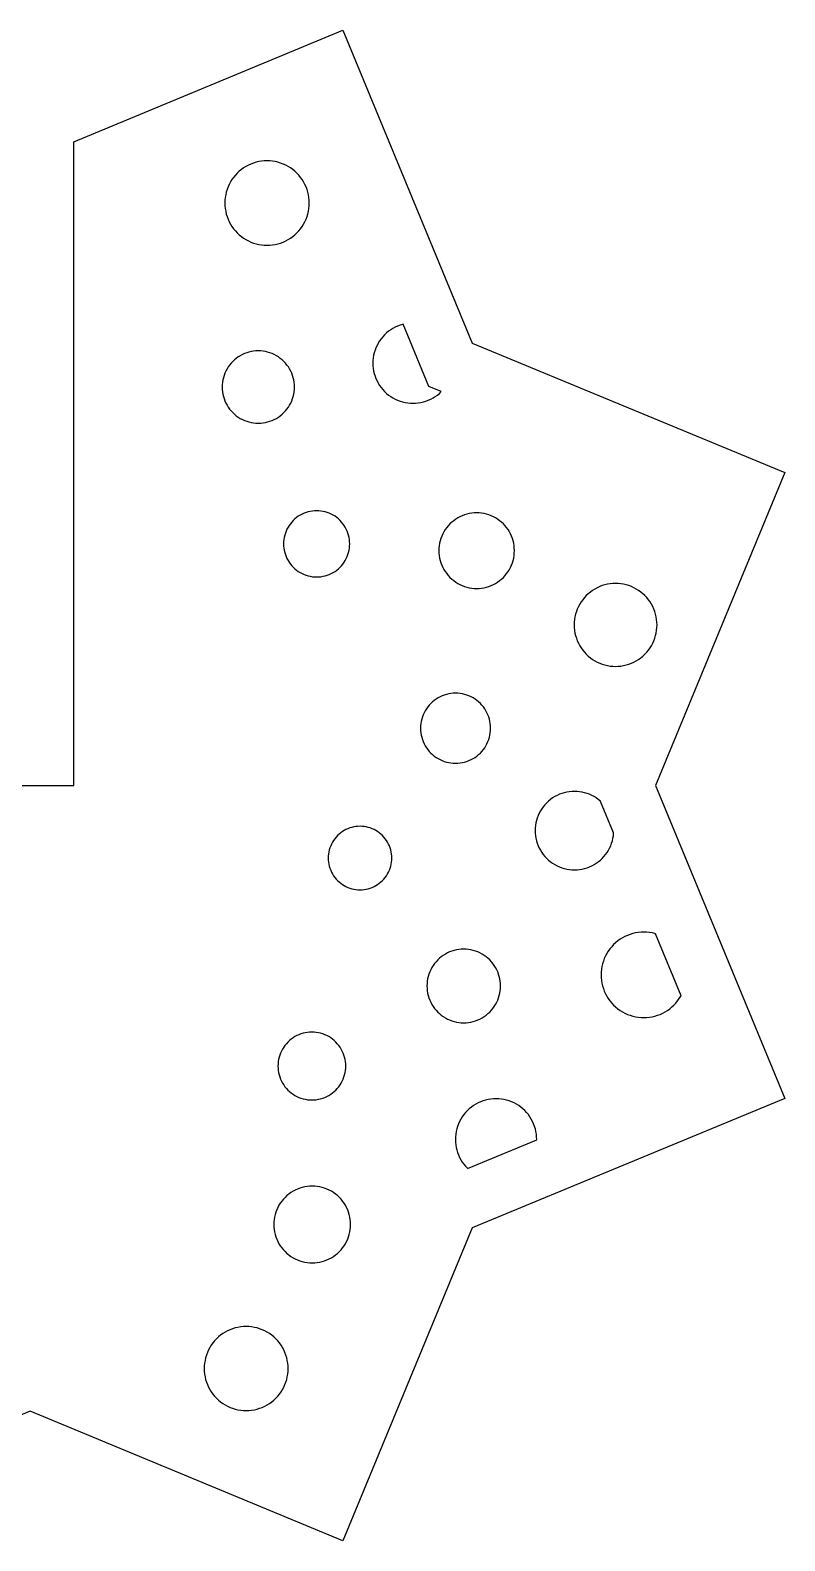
# Model space of a CAD drawing. Header units: millimetres. Extents: x -35 to 108, y -35 to 35.
# Drawn here: x 0 to 34.6, y -34.6 to 34.6 of the extents above; entities that cross this region are included whole.
import ezdxf

# ---------------------------------------------------------------- set-up
doc = ezdxf.new("R2010")
doc.units = ezdxf.units.MM
doc.layers.add('CUT', color=1, linetype='Continuous')

msp = doc.modelspace()

# ---------------------------------------------------------------- linework, layer by layer
at = {"layer": 'CUT'}
for points in [[(14.351, -34.645), (0, -28.701), (-14.351, -34.645), (-20.295, -20.295), (-34.645, -14.351), (-28.701, 0), (-34.645, 14.351), (-20.295, 20.295), (-14.351, 34.645), (-2, 29.53), (-2, 0), (2, 0), (2, 29.53), (14.351, 34.645), (20.295, 20.295), (34.645, 14.351), (28.701, 0), (34.645, -14.351), (20.295, -20.295), (14.351, -34.645)], [(12.711, 26.094), (12.748, 26.215), (12.776, 26.338), (12.797, 26.463), (12.809, 26.59), (12.814, 26.716), (12.809, 26.843), (12.797, 26.969), (12.776, 27.094), (12.748, 27.218), (12.711, 27.339), (12.666, 27.458), (12.614, 27.573), (12.554, 27.685), (12.487, 27.793), (12.413, 27.896), (12.333, 27.994), (12.246, 28.087), (12.154, 28.173), (12.056, 28.254), (11.952, 28.328), (11.845, 28.395), (11.733, 28.454), (11.617, 28.507), (11.499, 28.551), (11.377, 28.588), (11.254, 28.617), (11.129, 28.638), (11.003, 28.65), (10.876, 28.654), (10.749, 28.65), (10.623, 28.638), (10.498, 28.617), (10.374, 28.588), (10.253, 28.551), (10.134, 28.507), (10.019, 28.454), (9.907, 28.395), (9.799, 28.328), (9.696, 28.254), (9.598, 28.173), (9.506, 28.087), (9.419, 27.994), (9.339, 27.896), (9.265, 27.793), (9.198, 27.685), (9.138, 27.573), (9.086, 27.458), (9.041, 27.339), (9.004, 27.218), (8.975, 27.094), (8.955, 26.969), (8.942, 26.843), (8.938, 26.716), (8.942, 26.59), (8.955, 26.463), (8.975, 26.338), (9.004, 26.215), (9.041, 26.094), (9.086, 25.975), (9.138, 25.859), (9.198, 25.748), (9.265, 25.64), (9.339, 25.537), (9.419, 25.439), (9.506, 25.346), (9.598, 25.26), (9.696, 25.179), (9.799, 25.105), (9.907, 25.038), (10.019, 24.978), (10.134, 24.926), (10.253, 24.881), (10.374, 24.845), (10.498, 24.816), (10.623, 24.795), (10.749, 24.783), (10.876, 24.779), (11.003, 24.783), (11.129, 24.795), (11.254, 24.816), (11.377, 24.845), (11.499, 24.881), (11.617, 24.926), (11.733, 24.978), (11.845, 25.038), (11.952, 25.105), (12.056, 25.179), (12.154, 25.26), (12.246, 25.346), (12.333, 25.439), (12.413, 25.537), (12.487, 25.64), (12.554, 25.748), (12.614, 25.859), (12.666, 25.975), (12.711, 26.094)], [(18.388, 17.721), (18.494, 17.778), (18.597, 17.842), (18.694, 17.912), (18.788, 17.988), (18.874, 18.069), (18.305, 18.305), (17.124, 21.157), (17.097, 21.151), (16.982, 21.116), (16.869, 21.073), (16.76, 21.024), (16.653, 20.967), (16.551, 20.903), (16.453, 20.833), (16.36, 20.757), (16.272, 20.674), (16.19, 20.586), (16.113, 20.493), (16.043, 20.395), (15.979, 20.293), (15.923, 20.187), (15.873, 20.077), (15.831, 19.964), (15.796, 19.849), (15.768, 19.732), (15.749, 19.613), (15.737, 19.493), (15.733, 19.372), (15.737, 19.252), (15.749, 19.132), (15.768, 19.013), (15.796, 18.896), (15.831, 18.781), (15.873, 18.668), (15.923, 18.558), (15.979, 18.452), (16.043, 18.35), (16.113, 18.252), (16.19, 18.159), (16.272, 18.071), (16.36, 17.988), (16.453, 17.912), (16.551, 17.842), (16.653, 17.778), (16.76, 17.721), (16.869, 17.672), (16.982, 17.629), (17.097, 17.594), (17.215, 17.567), (17.333, 17.547), (17.453, 17.536), (17.574, 17.532), (17.694, 17.536), (17.814, 17.547), (17.933, 17.567), (18.05, 17.594), (18.165, 17.629), (18.278, 17.672), (18.388, 17.721)], [(12.043, 17.745), (12.075, 17.848), (12.099, 17.954), (12.117, 18.061), (12.128, 18.169), (12.131, 18.278), (12.128, 18.386), (12.117, 18.494), (12.099, 18.601), (12.075, 18.707), (12.043, 18.81), (12.005, 18.912), (11.96, 19.011), (11.909, 19.106), (11.852, 19.198), (11.789, 19.287), (11.72, 19.37), (11.646, 19.45), (11.566, 19.524), (11.483, 19.593), (11.394, 19.656), (11.302, 19.713), (11.207, 19.764), (11.108, 19.809), (11.006, 19.847), (10.902, 19.879), (10.797, 19.903), (10.69, 19.921), (10.582, 19.932), (10.473, 19.935), (10.365, 19.932), (10.257, 19.921), (10.15, 19.903), (10.044, 19.879), (9.941, 19.847), (9.839, 19.809), (9.74, 19.764), (9.645, 19.713), (9.552, 19.656), (9.464, 19.593), (9.38, 19.524), (9.301, 19.45), (9.227, 19.37), (9.158, 19.287), (9.095, 19.198), (9.038, 19.106), (8.987, 19.011), (8.942, 18.912), (8.904, 18.81), (8.872, 18.707), (8.848, 18.601), (8.83, 18.494), (8.819, 18.386), (8.816, 18.278), (8.819, 18.169), (8.83, 18.061), (8.848, 17.954), (8.872, 17.848), (8.904, 17.745), (8.942, 17.643), (8.987, 17.544), (9.038, 17.449), (9.095, 17.357), (9.158, 17.268), (9.227, 17.185), (9.301, 17.105), (9.38, 17.031), (9.464, 16.962), (9.552, 16.899), (9.645, 16.842), (9.74, 16.791), (9.839, 16.746), (9.941, 16.708), (10.044, 16.676), (10.15, 16.652), (10.257, 16.634), (10.365, 16.623), (10.473, 16.62), (10.582, 16.623), (10.69, 16.634), (10.797, 16.652), (10.902, 16.676), (11.006, 16.708), (11.108, 16.746), (11.207, 16.791), (11.302, 16.842), (11.394, 16.899), (11.483, 16.962), (11.566, 17.031), (11.646, 17.105), (11.72, 17.185), (11.789, 17.268), (11.852, 17.357), (11.909, 17.449), (11.96, 17.544), (12.005, 17.643), (12.043, 17.745)], [(14.59, 10.596), (14.619, 10.691), (14.641, 10.788), (14.657, 10.886), (14.667, 10.985), (14.67, 11.084), (14.667, 11.184), (14.657, 11.283), (14.641, 11.381), (14.619, 11.478), (14.59, 11.573), (14.555, 11.666), (14.514, 11.756), (14.467, 11.844), (14.415, 11.928), (14.357, 12.009), (14.294, 12.086), (14.226, 12.158), (14.153, 12.226), (14.076, 12.289), (13.996, 12.347), (13.911, 12.4), (13.824, 12.446), (13.733, 12.487), (13.64, 12.522), (13.545, 12.551), (13.448, 12.574), (13.35, 12.59), (13.251, 12.6), (13.152, 12.603), (13.053, 12.6), (12.954, 12.59), (12.856, 12.574), (12.759, 12.551), (12.664, 12.522), (12.571, 12.487), (12.48, 12.446), (12.393, 12.4), (12.308, 12.347), (12.228, 12.289), (12.151, 12.226), (12.078, 12.158), (12.01, 12.086), (11.947, 12.009), (11.889, 11.928), (11.837, 11.844), (11.79, 11.756), (11.749, 11.666), (11.714, 11.573), (11.685, 11.478), (11.663, 11.381), (11.646, 11.283), (11.637, 11.184), (11.633, 11.084), (11.637, 10.985), (11.646, 10.886), (11.663, 10.788), (11.685, 10.691), (11.714, 10.596), (11.749, 10.503), (11.79, 10.413), (11.837, 10.325), (11.889, 10.241), (11.947, 10.16), (12.01, 10.083), (12.078, 10.011), (12.151, 9.943), (12.228, 9.88), (12.308, 9.822), (12.393, 9.769), (12.48, 9.723), (12.571, 9.682), (12.664, 9.647), (12.759, 9.618), (12.856, 9.595), (12.954, 9.579), (13.053, 9.569), (13.152, 9.566), (13.251, 9.569), (13.35, 9.579), (13.448, 9.595), (13.545, 9.618), (13.64, 9.647), (13.733, 9.682), (13.824, 9.723), (13.911, 9.769), (13.996, 9.822), (14.076, 9.88), (14.153, 9.943), (14.226, 10.011), (14.294, 10.083), (14.357, 10.16), (14.415, 10.241), (14.467, 10.325), (14.514, 10.413), (14.555, 10.503), (14.59, 10.596)], [(22.139, 10.216), (22.172, 10.324), (22.197, 10.435), (22.216, 10.547), (22.227, 10.66), (22.231, 10.773), (22.227, 10.886), (22.216, 10.999), (22.197, 11.111), (22.172, 11.221), (22.139, 11.33), (22.099, 11.436), (22.052, 11.539), (21.998, 11.639), (21.939, 11.736), (21.872, 11.828), (21.801, 11.916), (21.723, 11.998), (21.64, 12.076), (21.553, 12.148), (21.46, 12.214), (21.364, 12.274), (21.264, 12.327), (21.161, 12.374), (21.055, 12.414), (20.946, 12.447), (20.836, 12.473), (20.724, 12.491), (20.611, 12.502), (20.498, 12.506), (20.384, 12.502), (20.271, 12.491), (20.16, 12.473), (20.049, 12.447), (19.941, 12.414), (19.834, 12.374), (19.731, 12.327), (19.631, 12.274), (19.535, 12.214), (19.443, 12.148), (19.355, 12.076), (19.272, 11.998), (19.195, 11.916), (19.123, 11.828), (19.057, 11.736), (18.997, 11.639), (18.943, 11.539), (18.897, 11.436), (18.857, 11.33), (18.824, 11.221), (18.798, 11.111), (18.78, 10.999), (18.768, 10.886), (18.765, 10.773), (18.768, 10.66), (18.78, 10.547), (18.798, 10.435), (18.824, 10.324), (18.857, 10.216), (18.897, 10.11), (18.943, 10.007), (18.997, 9.907), (19.057, 9.81), (19.123, 9.718), (19.195, 9.63), (19.272, 9.548), (19.355, 9.47), (19.443, 9.398), (19.535, 9.332), (19.631, 9.272), (19.731, 9.219), (19.834, 9.172), (19.941, 9.132), (20.049, 9.099), (20.16, 9.073), (20.271, 9.055), (20.384, 9.044), (20.498, 9.04), (20.611, 9.044), (20.724, 9.055), (20.836, 9.073), (20.946, 9.099), (21.055, 9.132), (21.161, 9.172), (21.264, 9.219), (21.364, 9.272), (21.46, 9.332), (21.553, 9.398), (21.64, 9.47), (21.723, 9.548), (21.801, 9.63), (21.872, 9.718), (21.939, 9.81), (21.998, 9.907), (22.052, 10.007), (22.099, 10.11), (22.139, 10.216)], [(28.678, 6.754), (28.714, 6.873), (28.742, 6.994), (28.762, 7.117), (28.775, 7.241), (28.779, 7.366), (28.775, 7.49), (28.762, 7.614), (28.742, 7.737), (28.714, 7.858), (28.678, 7.977), (28.634, 8.094), (28.582, 8.207), (28.524, 8.317), (28.458, 8.423), (28.386, 8.524), (28.307, 8.62), (28.221, 8.711), (28.131, 8.796), (28.034, 8.875), (27.933, 8.948), (27.827, 9.013), (27.718, 9.072), (27.604, 9.123), (27.488, 9.167), (27.369, 9.203), (27.247, 9.232), (27.124, 9.252), (27.001, 9.264), (26.876, 9.268), (26.752, 9.264), (26.628, 9.252), (26.505, 9.232), (26.384, 9.203), (26.265, 9.167), (26.148, 9.123), (26.035, 9.072), (25.925, 9.013), (25.819, 8.948), (25.718, 8.875), (25.622, 8.796), (25.531, 8.711), (25.446, 8.62), (25.367, 8.524), (25.294, 8.423), (25.229, 8.317), (25.17, 8.207), (25.118, 8.094), (25.075, 7.977), (25.038, 7.858), (25.01, 7.737), (24.99, 7.614), (24.978, 7.49), (24.974, 7.366), (24.978, 7.241), (24.99, 7.117), (25.01, 6.994), (25.038, 6.873), (25.075, 6.754), (25.118, 6.638), (25.17, 6.524), (25.229, 6.414), (25.294, 6.309), (25.367, 6.207), (25.446, 6.111), (25.531, 6.02), (25.622, 5.935), (25.718, 5.856), (25.819, 5.784), (25.925, 5.718), (26.035, 5.659), (26.148, 5.608), (26.265, 5.564), (26.384, 5.528), (26.505, 5.5), (26.628, 5.479), (26.752, 5.467), (26.876, 5.463), (27.001, 5.467), (27.124, 5.479), (27.247, 5.5), (27.369, 5.528), (27.488, 5.564), (27.604, 5.608), (27.718, 5.659), (27.827, 5.718), (27.933, 5.784), (28.034, 5.856), (28.131, 5.935), (28.221, 6.02), (28.307, 6.111), (28.386, 6.207), (28.458, 6.309), (28.524, 6.414), (28.582, 6.524), (28.634, 6.638), (28.678, 6.754)], [(21.052, 2.111), (21.083, 2.211), (21.107, 2.314), (21.124, 2.418), (21.134, 2.522), (21.138, 2.628), (21.134, 2.733), (21.124, 2.838), (21.107, 2.941), (21.083, 3.044), (21.052, 3.145), (21.015, 3.243), (20.972, 3.339), (20.922, 3.432), (20.867, 3.521), (20.805, 3.607), (20.739, 3.688), (20.667, 3.765), (20.59, 3.837), (20.508, 3.904), (20.423, 3.965), (20.333, 4.021), (20.241, 4.07), (20.145, 4.114), (20.046, 4.151), (19.945, 4.181), (19.843, 4.205), (19.739, 4.223), (19.634, 4.233), (19.529, 4.236), (19.424, 4.233), (19.319, 4.223), (19.215, 4.205), (19.113, 4.181), (19.012, 4.151), (18.913, 4.114), (18.818, 4.07), (18.725, 4.021), (18.635, 3.965), (18.55, 3.904), (18.468, 3.837), (18.392, 3.765), (18.32, 3.688), (18.253, 3.607), (18.192, 3.521), (18.136, 3.432), (18.086, 3.339), (18.043, 3.243), (18.006, 3.145), (17.975, 3.044), (17.951, 2.941), (17.934, 2.838), (17.924, 2.733), (17.92, 2.628), (17.924, 2.522), (17.934, 2.418), (17.951, 2.314), (17.975, 2.211), (18.006, 2.111), (18.043, 2.012), (18.086, 1.916), (18.136, 1.823), (18.192, 1.734), (18.253, 1.648), (18.32, 1.567), (18.392, 1.49), (18.468, 1.418), (18.55, 1.351), (18.635, 1.29), (18.725, 1.234), (18.818, 1.185), (18.913, 1.141), (19.012, 1.104), (19.113, 1.074), (19.215, 1.05), (19.319, 1.033), (19.424, 1.022), (19.529, 1.019), (19.634, 1.022), (19.739, 1.033), (19.843, 1.05), (19.945, 1.074), (20.046, 1.104), (20.145, 1.141), (20.241, 1.185), (20.333, 1.234), (20.423, 1.29), (20.508, 1.351), (20.59, 1.418), (20.667, 1.49), (20.739, 1.567), (20.805, 1.648), (20.867, 1.734), (20.922, 1.823), (20.972, 1.916), (21.015, 2.012), (21.052, 2.111)], [(26.694, -2.649), (26.728, -2.537), (26.755, -2.422), (26.774, -2.305), (26.786, -2.188), (26.786, -2.171), (26.188, -0.727), (26.176, -0.715), (26.084, -0.641), (25.989, -0.572), (25.888, -0.51), (25.784, -0.454), (25.677, -0.405), (25.567, -0.364), (25.454, -0.33), (25.339, -0.303), (25.223, -0.284), (25.105, -0.272), (24.987, -0.268), (24.87, -0.272), (24.752, -0.284), (24.636, -0.303), (24.521, -0.33), (24.408, -0.364), (24.298, -0.405), (24.191, -0.454), (24.087, -0.51), (23.986, -0.572), (23.891, -0.641), (23.799, -0.715), (23.713, -0.796), (23.633, -0.882), (23.558, -0.973), (23.489, -1.069), (23.427, -1.169), (23.371, -1.273), (23.323, -1.381), (23.281, -1.491), (23.247, -1.604), (23.22, -1.719), (23.201, -1.835), (23.189, -1.952), (23.186, -2.07), (23.189, -2.188), (23.201, -2.305), (23.22, -2.422), (23.247, -2.537), (23.281, -2.649), (23.323, -2.76), (23.371, -2.867), (23.427, -2.971), (23.489, -3.071), (23.558, -3.167), (23.633, -3.258), (23.713, -3.344), (23.799, -3.425), (23.891, -3.5), (23.986, -3.568), (24.087, -3.631), (24.191, -3.686), (24.298, -3.735), (24.408, -3.776), (24.521, -3.811), (24.636, -3.837), (24.752, -3.857), (24.87, -3.868), (24.987, -3.872), (25.105, -3.868), (25.223, -3.857), (25.339, -3.837), (25.454, -3.811), (25.567, -3.776), (25.677, -3.735), (25.784, -3.686), (25.888, -3.631), (25.989, -3.568), (26.084, -3.5), (26.176, -3.425), (26.262, -3.344), (26.342, -3.258), (26.417, -3.167), (26.486, -3.071), (26.548, -2.971), (26.604, -2.867), (26.652, -2.76), (26.694, -2.649)], [(16.522, -3.797), (16.55, -3.706), (16.572, -3.613), (16.587, -3.519), (16.597, -3.424), (16.6, -3.329), (16.597, -3.234), (16.587, -3.139), (16.572, -3.045), (16.55, -2.952), (16.522, -2.861), (16.489, -2.771), (16.449, -2.684), (16.404, -2.6), (16.354, -2.519), (16.299, -2.442), (16.238, -2.368), (16.173, -2.298), (16.103, -2.233), (16.029, -2.173), (15.952, -2.117), (15.871, -2.067), (15.787, -2.022), (15.7, -1.982), (15.611, -1.949), (15.519, -1.921), (15.427, -1.9), (15.332, -1.884), (15.238, -1.875), (15.142, -1.872), (15.047, -1.875), (14.952, -1.884), (14.858, -1.9), (14.765, -1.921), (14.674, -1.949), (14.585, -1.982), (14.498, -2.022), (14.414, -2.067), (14.333, -2.117), (14.255, -2.173), (14.181, -2.233), (14.112, -2.298), (14.046, -2.368), (13.986, -2.442), (13.93, -2.519), (13.88, -2.6), (13.835, -2.684), (13.796, -2.771), (13.762, -2.861), (13.734, -2.952), (13.713, -3.045), (13.697, -3.139), (13.688, -3.234), (13.685, -3.329), (13.688, -3.424), (13.697, -3.519), (13.713, -3.613), (13.734, -3.706), (13.762, -3.797), (13.796, -3.887), (13.835, -3.974), (13.88, -4.058), (13.93, -4.139), (13.986, -4.216), (14.046, -4.29), (14.112, -4.36), (14.181, -4.425), (14.255, -4.485), (14.333, -4.541), (14.414, -4.591), (14.498, -4.636), (14.585, -4.675), (14.674, -4.709), (14.765, -4.737), (14.858, -4.758), (14.952, -4.774), (15.047, -4.783), (15.142, -4.786), (15.238, -4.783), (15.332, -4.774), (15.427, -4.758), (15.519, -4.737), (15.611, -4.709), (15.7, -4.675), (15.787, -4.636), (15.871, -4.591), (15.952, -4.541), (16.029, -4.485), (16.103, -4.425), (16.173, -4.36), (16.238, -4.29), (16.299, -4.216), (16.354, -4.139), (16.404, -4.058), (16.449, -3.974), (16.489, -3.887), (16.522, -3.797)], [(29.557, -10.072), (29.645, -9.978), (29.726, -9.879), (29.801, -9.775), (29.869, -9.666), (29.881, -9.642), (28.703, -6.799), (28.678, -6.792), (28.553, -6.762), (28.427, -6.742), (28.299, -6.729), (28.171, -6.725), (28.043, -6.729), (27.915, -6.742), (27.788, -6.762), (27.663, -6.792), (27.541, -6.829), (27.421, -6.874), (27.304, -6.927), (27.191, -6.987), (27.082, -7.055), (26.977, -7.13), (26.878, -7.211), (26.784, -7.299), (26.697, -7.393), (26.615, -7.492), (26.541, -7.596), (26.473, -7.705), (26.412, -7.818), (26.359, -7.935), (26.314, -8.055), (26.277, -8.178), (26.248, -8.303), (26.227, -8.429), (26.214, -8.557), (26.21, -8.685), (26.214, -8.814), (26.227, -8.941), (26.248, -9.068), (26.277, -9.193), (26.314, -9.316), (26.359, -9.436), (26.412, -9.552), (26.473, -9.666), (26.541, -9.775), (26.615, -9.879), (26.697, -9.978), (26.784, -10.072), (26.878, -10.159), (26.977, -10.241), (27.082, -10.316), (27.191, -10.383), (27.304, -10.444), (27.421, -10.497), (27.541, -10.542), (27.663, -10.579), (27.788, -10.608), (27.915, -10.629), (28.043, -10.642), (28.171, -10.646), (28.299, -10.642), (28.427, -10.629), (28.553, -10.608), (28.678, -10.579), (28.801, -10.542), (28.921, -10.497), (29.038, -10.444), (29.151, -10.383), (29.26, -10.316), (29.364, -10.241), (29.463, -10.159), (29.557, -10.072)], [(21.503, -9.739), (21.535, -9.633), (21.56, -9.526), (21.578, -9.417), (21.589, -9.307), (21.593, -9.196), (21.589, -9.086), (21.578, -8.976), (21.56, -8.867), (21.535, -8.759), (21.503, -8.653), (21.464, -8.55), (21.419, -8.449), (21.366, -8.352), (21.308, -8.258), (21.244, -8.168), (21.174, -8.083), (21.098, -8.002), (21.017, -7.927), (20.932, -7.856), (20.842, -7.792), (20.748, -7.734), (20.651, -7.682), (20.55, -7.636), (20.447, -7.597), (20.341, -7.565), (20.233, -7.54), (20.124, -7.522), (20.014, -7.511), (19.904, -7.508), (19.794, -7.511), (19.684, -7.522), (19.575, -7.54), (19.467, -7.565), (19.361, -7.597), (19.258, -7.636), (19.157, -7.682), (19.06, -7.734), (18.966, -7.792), (18.876, -7.856), (18.791, -7.927), (18.71, -8.002), (18.634, -8.083), (18.564, -8.168), (18.5, -8.258), (18.442, -8.352), (18.39, -8.449), (18.344, -8.55), (18.305, -8.653), (18.273, -8.759), (18.248, -8.867), (18.23, -8.976), (18.219, -9.086), (18.215, -9.196), (18.219, -9.307), (18.23, -9.417), (18.248, -9.526), (18.273, -9.633), (18.305, -9.739), (18.344, -9.842), (18.39, -9.943), (18.442, -10.04), (18.5, -10.134), (18.564, -10.224), (18.634, -10.31), (18.71, -10.39), (18.791, -10.466), (18.876, -10.536), (18.966, -10.6), (19.06, -10.659), (19.157, -10.711), (19.258, -10.756), (19.361, -10.795), (19.467, -10.827), (19.575, -10.852), (19.684, -10.87), (19.794, -10.881), (19.904, -10.885), (20.014, -10.881), (20.124, -10.87), (20.233, -10.852), (20.341, -10.827), (20.447, -10.795), (20.55, -10.756), (20.651, -10.711), (20.748, -10.659), (20.842, -10.6), (20.932, -10.536), (21.017, -10.466), (21.098, -10.39), (21.174, -10.31), (21.244, -10.224), (21.308, -10.134), (21.366, -10.04), (21.419, -9.943), (21.464, -9.842), (21.503, -9.739)], [(14.405, -13.369), (14.434, -13.271), (14.458, -13.172), (14.474, -13.072), (14.484, -12.97), (14.487, -12.868), (14.484, -12.767), (14.474, -12.665), (14.458, -12.565), (14.434, -12.466), (14.405, -12.368), (14.369, -12.273), (14.327, -12.18), (14.279, -12.09), (14.225, -12.004), (14.166, -11.921), (14.101, -11.843), (14.032, -11.768), (13.957, -11.699), (13.879, -11.634), (13.796, -11.575), (13.709, -11.521), (13.62, -11.473), (13.527, -11.431), (13.432, -11.395), (13.334, -11.365), (13.235, -11.342), (13.135, -11.326), (13.033, -11.316), (12.931, -11.312), (12.83, -11.316), (12.728, -11.326), (12.628, -11.342), (12.529, -11.365), (12.431, -11.395), (12.336, -11.431), (12.243, -11.473), (12.153, -11.521), (12.067, -11.575), (11.984, -11.634), (11.905, -11.699), (11.831, -11.768), (11.762, -11.843), (11.697, -11.921), (11.638, -12.004), (11.584, -12.09), (11.536, -12.18), (11.494, -12.273), (11.458, -12.368), (11.428, -12.466), (11.405, -12.565), (11.389, -12.665), (11.379, -12.767), (11.375, -12.868), (11.379, -12.97), (11.389, -13.072), (11.405, -13.172), (11.428, -13.271), (11.458, -13.369), (11.494, -13.464), (11.536, -13.557), (11.584, -13.647), (11.638, -13.733), (11.697, -13.816), (11.762, -13.894), (11.831, -13.969), (11.905, -14.038), (11.984, -14.103), (12.067, -14.162), (12.153, -14.216), (12.243, -14.264), (12.336, -14.306), (12.431, -14.342), (12.529, -14.372), (12.628, -14.395), (12.728, -14.411), (12.83, -14.421), (12.931, -14.425), (13.033, -14.421), (13.135, -14.411), (13.235, -14.395), (13.334, -14.372), (13.432, -14.342), (13.527, -14.306), (13.62, -14.264), (13.709, -14.216), (13.796, -14.162), (13.879, -14.103), (13.957, -14.038), (14.032, -13.969), (14.101, -13.894), (14.166, -13.816), (14.225, -13.733), (14.279, -13.647), (14.327, -13.557), (14.369, -13.464), (14.405, -13.369)], [(19.91, -17.371), (19.987, -17.465), (20.071, -17.554), (20.085, -17.567), (23.256, -16.254), (23.256, -16.235), (23.252, -16.113), (23.24, -15.991), (23.221, -15.871), (23.193, -15.752), (23.157, -15.635), (23.114, -15.52), (23.064, -15.409), (23.006, -15.302), (22.942, -15.198), (22.871, -15.099), (22.793, -15.004), (22.71, -14.915), (22.621, -14.832), (22.526, -14.754), (22.427, -14.683), (22.323, -14.619), (22.216, -14.561), (22.105, -14.511), (21.99, -14.468), (21.873, -14.432), (21.754, -14.404), (21.634, -14.384), (21.512, -14.373), (21.39, -14.369), (21.268, -14.373), (21.147, -14.384), (21.026, -14.404), (20.907, -14.432), (20.791, -14.468), (20.676, -14.511), (20.565, -14.561), (20.457, -14.619), (20.354, -14.683), (20.254, -14.754), (20.16, -14.832), (20.071, -14.915), (19.987, -15.004), (19.91, -15.099), (19.839, -15.198), (19.774, -15.302), (19.717, -15.409), (19.666, -15.52), (19.623, -15.635), (19.588, -15.752), (19.56, -15.871), (19.54, -15.991), (19.528, -16.113), (19.524, -16.235), (19.528, -16.357), (19.54, -16.478), (19.56, -16.599), (19.588, -16.718), (19.623, -16.834), (19.666, -16.949), (19.717, -17.06), (19.774, -17.168), (19.839, -17.271), (19.91, -17.371)], [(14.616, -20.704), (14.65, -20.594), (14.676, -20.481), (14.695, -20.368), (14.706, -20.253), (14.71, -20.138), (14.706, -20.023), (14.695, -19.908), (14.676, -19.794), (14.65, -19.682), (14.616, -19.572), (14.576, -19.464), (14.528, -19.359), (14.474, -19.257), (14.413, -19.159), (14.346, -19.066), (14.273, -18.977), (14.194, -18.892), (14.11, -18.814), (14.021, -18.74), (13.927, -18.673), (13.829, -18.613), (13.727, -18.558), (13.622, -18.511), (13.515, -18.47), (13.404, -18.437), (13.292, -18.41), (13.178, -18.392), (13.064, -18.38), (12.948, -18.377), (12.833, -18.38), (12.719, -18.392), (12.605, -18.41), (12.493, -18.437), (12.382, -18.47), (12.274, -18.511), (12.169, -18.558), (12.068, -18.613), (11.97, -18.673), (11.876, -18.74), (11.787, -18.814), (11.703, -18.892), (11.624, -18.977), (11.551, -19.066), (11.484, -19.159), (11.423, -19.257), (11.369, -19.359), (11.321, -19.464), (11.281, -19.572), (11.247, -19.682), (11.221, -19.794), (11.202, -19.908), (11.191, -20.023), (11.187, -20.138), (11.191, -20.253), (11.202, -20.368), (11.221, -20.481), (11.247, -20.594), (11.281, -20.704), (11.321, -20.812), (11.369, -20.917), (11.423, -21.018), (11.484, -21.116), (11.551, -21.21), (11.624, -21.299), (11.703, -21.383), (11.787, -21.462), (11.876, -21.535), (11.97, -21.602), (12.068, -21.663), (12.169, -21.717), (12.274, -21.765), (12.382, -21.805), (12.493, -21.839), (12.605, -21.865), (12.719, -21.884), (12.833, -21.895), (12.948, -21.899), (13.064, -21.895), (13.178, -21.884), (13.292, -21.865), (13.404, -21.839), (13.515, -21.805), (13.622, -21.765), (13.727, -21.717), (13.829, -21.663), (13.927, -21.602), (14.021, -21.535), (14.11, -21.462), (14.194, -21.383), (14.273, -21.299), (14.346, -21.21), (14.413, -21.116), (14.474, -21.018), (14.528, -20.917), (14.576, -20.812), (14.616, -20.704)], [(11.739, -27.363), (11.776, -27.243), (11.804, -27.12), (11.825, -26.996), (11.837, -26.87), (11.841, -26.744), (11.837, -26.618), (11.825, -26.493), (11.804, -26.368), (11.776, -26.246), (11.739, -26.125), (11.695, -26.007), (11.643, -25.892), (11.583, -25.781), (11.517, -25.674), (11.443, -25.572), (11.363, -25.474), (11.277, -25.382), (11.185, -25.296), (11.088, -25.216), (10.985, -25.143), (10.878, -25.076), (10.767, -25.017), (10.652, -24.965), (10.534, -24.92), (10.414, -24.884), (10.291, -24.855), (10.166, -24.835), (10.041, -24.822), (9.915, -24.818), (9.789, -24.822), (9.664, -24.835), (9.539, -24.855), (9.417, -24.884), (9.296, -24.92), (9.178, -24.965), (9.063, -25.017), (8.952, -25.076), (8.845, -25.143), (8.743, -25.216), (8.645, -25.296), (8.553, -25.382), (8.467, -25.474), (8.387, -25.572), (8.314, -25.674), (8.247, -25.781), (8.188, -25.892), (8.136, -26.007), (8.091, -26.125), (8.055, -26.246), (8.026, -26.368), (8.005, -26.493), (7.993, -26.618), (7.989, -26.744), (7.993, -26.87), (8.005, -26.996), (8.026, -27.12), (8.055, -27.243), (8.091, -27.363), (8.136, -27.481), (8.188, -27.596), (8.247, -27.707), (8.314, -27.814), (8.387, -27.917), (8.467, -28.014), (8.553, -28.106), (8.645, -28.192), (8.743, -28.272), (8.845, -28.346), (8.952, -28.412), (9.063, -28.472), (9.178, -28.524), (9.296, -28.568), (9.417, -28.605), (9.539, -28.633), (9.664, -28.654), (9.789, -28.666), (9.915, -28.67), (10.041, -28.666), (10.166, -28.654), (10.291, -28.633), (10.414, -28.605), (10.534, -28.568), (10.652, -28.524), (10.767, -28.472), (10.878, -28.412), (10.985, -28.346), (11.088, -28.272), (11.185, -28.192), (11.277, -28.106), (11.363, -28.014), (11.443, -27.917), (11.517, -27.814), (11.583, -27.707), (11.643, -27.596), (11.695, -27.481), (11.739, -27.363)]]:
    msp.add_lwpolyline(points, close=True, dxfattribs=at)

doc.saveas('drawing.dxf')
